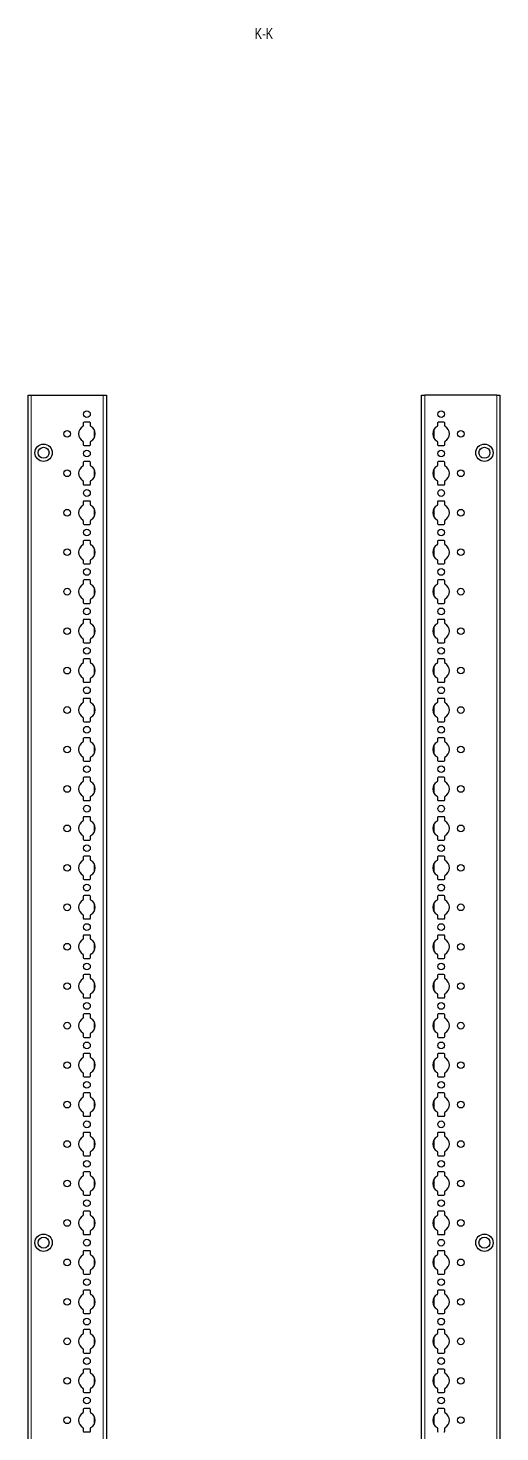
# Model space of a CAD drawing. Header units: millimetres. Extents: x -199 to 4366, y -2047 to 1507.
# Drawn here: x 4067 to 4366, y 190 to 1080 of the extents above; entities that cross this region are included whole.
import ezdxf

# ---------------------------------------------------------------- set-up
doc = ezdxf.new("R2010")
doc.units = ezdxf.units.MM
doc.layers.add('FORMAT', color=7, linetype='Continuous')
doc.styles.add('SLDTEXTSTYLE0', font='TXT', dxfattribs={"width": 0.75})

msp = doc.modelspace()

# ---------------------------------------------------------------- linework, layer by layer
at = {"color": 7, "linetype": 'Continuous', "lineweight": 25}
for p, q in [((4066.69, -851.79), (4066.69, 847.21)), ((4066.69, 847.21), (4068.69, 847.21)), ((4068.69, 847.21), (4114.39, 847.21)), ((4114.39, 847.21), (4116.39, 847.21)), ((4116.39, 847.21), (4116.39, -851.79)), ((4316.39, -851.79), (4316.39, 847.21)), ((4316.39, 847.21), (4318.39, 847.21)), ((4364.09, 847.21), (4318.39, 847.21)), ((4364.09, 847.21), (4366.09, 847.21)), ((4366.09, 847.21), (4366.09, -851.79)), ((4101.74, 829.61), (4101.74, 827.73)), ((4105.84, 830.11), (4102.24, 830.11)), ((4106.34, 827.73), (4106.34, 829.61)), ((4326.44, 829.61), (4326.44, 827.73)), ((4330.54, 830.11), (4326.94, 830.11)), ((4331.04, 827.73), (4331.04, 829.61)), ((4101.74, 817.68), (4101.74, 815.81)), ((4102.24, 815.31), (4105.84, 815.31)), ((4106.34, 815.81), (4106.34, 817.68)), ((4326.44, 817.68), (4326.44, 815.81)), ((4326.94, 815.31), (4330.54, 815.31)), ((4331.04, 815.81), (4331.04, 817.68)), ((4101.74, 804.61), (4101.74, 802.73)), ((4105.84, 805.11), (4102.24, 805.11)), ((4106.34, 802.73), (4106.34, 804.61)), ((4326.44, 804.61), (4326.44, 802.73)), ((4330.54, 805.11), (4326.94, 805.11)), ((4331.04, 802.73), (4331.04, 804.61)), ((4101.74, 792.68), (4101.74, 790.81)), ((4106.34, 790.81), (4106.34, 792.68)), ((4326.44, 792.68), (4326.44, 790.81)), ((4331.04, 790.81), (4331.04, 792.68)), ((4102.24, 790.31), (4105.84, 790.31)), ((4326.94, 790.31), (4330.54, 790.31)), ((4101.74, 779.61), (4101.74, 777.73)), ((4105.84, 780.11), (4102.24, 780.11)), ((4106.34, 777.73), (4106.34, 779.61)), ((4326.44, 779.61), (4326.44, 777.73)), ((4330.54, 780.11), (4326.94, 780.11)), ((4331.04, 777.73), (4331.04, 779.61)), ((4101.74, 767.68), (4101.74, 765.81)), ((4102.24, 765.31), (4105.84, 765.31)), ((4106.34, 765.81), (4106.34, 767.68)), ((4326.44, 767.68), (4326.44, 765.81)), ((4326.94, 765.31), (4330.54, 765.31)), ((4331.04, 765.81), (4331.04, 767.68)), ((4101.74, 754.61), (4101.74, 752.73)), ((4105.84, 755.11), (4102.24, 755.11)), ((4106.34, 752.73), (4106.34, 754.61)), ((4326.44, 754.61), (4326.44, 752.73)), ((4330.54, 755.11), (4326.94, 755.11)), ((4331.04, 752.73), (4331.04, 754.61)), ((4101.74, 742.68), (4101.74, 740.81)), ((4102.24, 740.31), (4105.84, 740.31)), ((4106.34, 740.81), (4106.34, 742.68)), ((4326.44, 742.68), (4326.44, 740.81)), ((4326.94, 740.31), (4330.54, 740.31)), ((4331.04, 740.81), (4331.04, 742.68)), ((4101.74, 729.61), (4101.74, 727.73)), ((4105.84, 730.11), (4102.24, 730.11)), ((4106.34, 727.73), (4106.34, 729.61)), ((4326.44, 729.61), (4326.44, 727.73)), ((4330.54, 730.11), (4326.94, 730.11)), ((4331.04, 727.73), (4331.04, 729.61)), ((4101.74, 717.68), (4101.74, 715.81)), ((4102.24, 715.31), (4105.84, 715.31)), ((4106.34, 715.81), (4106.34, 717.68)), ((4326.44, 717.68), (4326.44, 715.81)), ((4326.94, 715.31), (4330.54, 715.31)), ((4331.04, 715.81), (4331.04, 717.68)), ((4101.74, 704.61), (4101.74, 702.73)), ((4105.84, 705.11), (4102.24, 705.11)), ((4106.34, 702.73), (4106.34, 704.61)), ((4326.44, 704.61), (4326.44, 702.73)), ((4330.54, 705.11), (4326.94, 705.11)), ((4331.04, 702.73), (4331.04, 704.61)), ((4101.74, 692.68), (4101.74, 690.81)), ((4102.24, 690.31), (4105.84, 690.31)), ((4106.34, 690.81), (4106.34, 692.68)), ((4326.44, 692.68), (4326.44, 690.81)), ((4326.94, 690.31), (4330.54, 690.31)), ((4331.04, 690.81), (4331.04, 692.68)), ((4101.74, 679.61), (4101.74, 677.73)), ((4105.84, 680.11), (4102.24, 680.11)), ((4106.34, 677.73), (4106.34, 679.61)), ((4326.44, 679.61), (4326.44, 677.73)), ((4330.54, 680.11), (4326.94, 680.11)), ((4331.04, 677.73), (4331.04, 679.61)), ((4101.74, 667.68), (4101.74, 665.81)), ((4106.34, 665.81), (4106.34, 667.68)), ((4326.44, 667.68), (4326.44, 665.81)), ((4331.04, 665.81), (4331.04, 667.68)), ((4102.24, 665.31), (4105.84, 665.31)), ((4326.94, 665.31), (4330.54, 665.31)), ((4101.74, 654.61), (4101.74, 652.73)), ((4105.84, 655.11), (4102.24, 655.11)), ((4106.34, 652.73), (4106.34, 654.61)), ((4326.44, 654.61), (4326.44, 652.73)), ((4330.54, 655.11), (4326.94, 655.11)), ((4331.04, 652.73), (4331.04, 654.61)), ((4101.74, 642.68), (4101.74, 640.81)), ((4106.34, 640.81), (4106.34, 642.68)), ((4326.44, 642.68), (4326.44, 640.81)), ((4331.04, 640.81), (4331.04, 642.68)), ((4102.24, 640.31), (4105.84, 640.31)), ((4326.94, 640.31), (4330.54, 640.31)), ((4101.74, 629.61), (4101.74, 627.73)), ((4105.84, 630.11), (4102.24, 630.11)), ((4106.34, 627.73), (4106.34, 629.61)), ((4326.44, 629.61), (4326.44, 627.73)), ((4330.54, 630.11), (4326.94, 630.11)), ((4331.04, 627.73), (4331.04, 629.61)), ((4101.74, 617.68), (4101.74, 615.81)), ((4102.24, 615.31), (4105.84, 615.31)), ((4106.34, 615.81), (4106.34, 617.68)), ((4326.44, 617.68), (4326.44, 615.81)), ((4326.94, 615.31), (4330.54, 615.31)), ((4331.04, 615.81), (4331.04, 617.68)), ((4105.84, 605.11), (4102.24, 605.11)), ((4330.54, 605.11), (4326.94, 605.11)), ((4101.74, 604.61), (4101.74, 602.73)), ((4106.34, 602.73), (4106.34, 604.61)), ((4326.44, 604.61), (4326.44, 602.73)), ((4331.04, 602.73), (4331.04, 604.61)), ((4101.74, 592.68), (4101.74, 590.81)), ((4102.24, 590.31), (4105.84, 590.31)), ((4106.34, 590.81), (4106.34, 592.68)), ((4326.44, 592.68), (4326.44, 590.81)), ((4326.94, 590.31), (4330.54, 590.31)), ((4331.04, 590.81), (4331.04, 592.68)), ((4101.74, 579.61), (4101.74, 577.73)), ((4105.84, 580.11), (4102.24, 580.11)), ((4106.34, 577.73), (4106.34, 579.61)), ((4326.44, 579.61), (4326.44, 577.73)), ((4330.54, 580.11), (4326.94, 580.11)), ((4331.04, 577.73), (4331.04, 579.61)), ((4101.74, 567.68), (4101.74, 565.81)), ((4102.24, 565.31), (4105.84, 565.31)), ((4106.34, 565.81), (4106.34, 567.68)), ((4326.44, 567.68), (4326.44, 565.81)), ((4326.94, 565.31), (4330.54, 565.31)), ((4331.04, 565.81), (4331.04, 567.68)), ((4101.74, 554.61), (4101.74, 552.73)), ((4105.84, 555.11), (4102.24, 555.11)), ((4106.34, 552.73), (4106.34, 554.61)), ((4326.44, 554.61), (4326.44, 552.73)), ((4330.54, 555.11), (4326.94, 555.11)), ((4331.04, 552.73), (4331.04, 554.61)), ((4101.74, 542.68), (4101.74, 540.81)), ((4106.34, 540.81), (4106.34, 542.68)), ((4326.44, 542.68), (4326.44, 540.81)), ((4331.04, 540.81), (4331.04, 542.68)), ((4102.24, 540.31), (4105.84, 540.31)), ((4326.94, 540.31), (4330.54, 540.31)), ((4101.74, 529.61), (4101.74, 527.73)), ((4105.84, 530.11), (4102.24, 530.11)), ((4106.34, 527.73), (4106.34, 529.61)), ((4326.44, 529.61), (4326.44, 527.73)), ((4330.54, 530.11), (4326.94, 530.11)), ((4331.04, 527.73), (4331.04, 529.61)), ((4101.74, 517.68), (4101.74, 515.81)), ((4106.34, 515.81), (4106.34, 517.68)), ((4326.44, 517.68), (4326.44, 515.81)), ((4331.04, 515.81), (4331.04, 517.68)), ((4102.24, 515.31), (4105.84, 515.31)), ((4326.94, 515.31), (4330.54, 515.31)), ((4101.74, 504.61), (4101.74, 502.73)), ((4105.84, 505.11), (4102.24, 505.11)), ((4106.34, 502.73), (4106.34, 504.61)), ((4326.44, 504.61), (4326.44, 502.73)), ((4330.54, 505.11), (4326.94, 505.11)), ((4331.04, 502.73), (4331.04, 504.61)), ((4101.74, 492.68), (4101.74, 490.81)), ((4102.24, 490.31), (4105.84, 490.31)), ((4106.34, 490.81), (4106.34, 492.68)), ((4326.44, 492.68), (4326.44, 490.81)), ((4326.94, 490.31), (4330.54, 490.31)), ((4331.04, 490.81), (4331.04, 492.68)), ((4101.74, 479.61), (4101.74, 477.73)), ((4105.84, 480.11), (4102.24, 480.11)), ((4106.34, 477.73), (4106.34, 479.61)), ((4326.44, 479.61), (4326.44, 477.73)), ((4330.54, 480.11), (4326.94, 480.11)), ((4331.04, 477.73), (4331.04, 479.61)), ((4101.74, 467.68), (4101.74, 465.81)), ((4102.24, 465.31), (4105.84, 465.31)), ((4106.34, 465.81), (4106.34, 467.68)), ((4326.44, 467.68), (4326.44, 465.81)), ((4326.94, 465.31), (4330.54, 465.31)), ((4331.04, 465.81), (4331.04, 467.68)), ((4101.74, 454.61), (4101.74, 452.73)), ((4105.84, 455.11), (4102.24, 455.11)), ((4106.34, 452.73), (4106.34, 454.61)), ((4326.44, 454.61), (4326.44, 452.73)), ((4330.54, 455.11), (4326.94, 455.11)), ((4331.04, 452.73), (4331.04, 454.61)), ((4101.74, 442.68), (4101.74, 440.81)), ((4102.24, 440.31), (4105.84, 440.31)), ((4106.34, 440.81), (4106.34, 442.68)), ((4326.44, 442.68), (4326.44, 440.81)), ((4326.94, 440.31), (4330.54, 440.31)), ((4331.04, 440.81), (4331.04, 442.68)), ((4101.74, 429.61), (4101.74, 427.73)), ((4105.84, 430.11), (4102.24, 430.11)), ((4106.34, 427.73), (4106.34, 429.61)), ((4326.44, 429.61), (4326.44, 427.73)), ((4330.54, 430.11), (4326.94, 430.11)), ((4331.04, 427.73), (4331.04, 429.61)), ((4101.74, 417.68), (4101.74, 415.81)), ((4102.24, 415.31), (4105.84, 415.31)), ((4106.34, 415.81), (4106.34, 417.68)), ((4326.44, 417.68), (4326.44, 415.81)), ((4326.94, 415.31), (4330.54, 415.31)), ((4331.04, 415.81), (4331.04, 417.68)), ((4101.74, 404.61), (4101.74, 402.73)), ((4105.84, 405.11), (4102.24, 405.11)), ((4106.34, 402.73), (4106.34, 404.61)), ((4326.44, 404.61), (4326.44, 402.73)), ((4330.54, 405.11), (4326.94, 405.11)), ((4331.04, 402.73), (4331.04, 404.61)), ((4101.74, 392.68), (4101.74, 390.81)), ((4106.34, 390.81), (4106.34, 392.68)), ((4326.44, 392.68), (4326.44, 390.81)), ((4331.04, 390.81), (4331.04, 392.68)), ((4102.24, 390.31), (4105.84, 390.31)), ((4326.94, 390.31), (4330.54, 390.31)), ((4101.74, 379.61), (4101.74, 377.73)), ((4105.84, 380.11), (4102.24, 380.11)), ((4106.34, 377.73), (4106.34, 379.61)), ((4326.44, 379.61), (4326.44, 377.73)), ((4330.54, 380.11), (4326.94, 380.11)), ((4331.04, 377.73), (4331.04, 379.61)), ((4101.74, 367.68), (4101.74, 365.81)), ((4102.24, 365.31), (4105.84, 365.31)), ((4106.34, 365.81), (4106.34, 367.68)), ((4326.44, 367.68), (4326.44, 365.81)), ((4326.94, 365.31), (4330.54, 365.31)), ((4331.04, 365.81), (4331.04, 367.68)), ((4101.74, 354.61), (4101.74, 352.73)), ((4105.84, 355.11), (4102.24, 355.11)), ((4106.34, 352.73), (4106.34, 354.61)), ((4326.44, 354.61), (4326.44, 352.73)), ((4330.54, 355.11), (4326.94, 355.11)), ((4331.04, 352.73), (4331.04, 354.61)), ((4101.74, 342.68), (4101.74, 340.81)), ((4102.24, 340.31), (4105.84, 340.31)), ((4106.34, 340.81), (4106.34, 342.68)), ((4326.44, 342.68), (4326.44, 340.81)), ((4326.94, 340.31), (4330.54, 340.31)), ((4331.04, 340.81), (4331.04, 342.68)), ((4101.74, 329.61), (4101.74, 327.73)), ((4105.84, 330.11), (4102.24, 330.11)), ((4106.34, 327.73), (4106.34, 329.61)), ((4326.44, 329.61), (4326.44, 327.73)), ((4330.54, 330.11), (4326.94, 330.11)), ((4331.04, 327.73), (4331.04, 329.61)), ((4101.74, 317.68), (4101.74, 315.81)), ((4102.24, 315.31), (4105.84, 315.31)), ((4106.34, 315.81), (4106.34, 317.68)), ((4326.44, 317.68), (4326.44, 315.81)), ((4326.94, 315.31), (4330.54, 315.31)), ((4331.04, 315.81), (4331.04, 317.68)), ((4101.74, 304.61), (4101.74, 302.73)), ((4105.84, 305.11), (4102.24, 305.11)), ((4106.34, 302.73), (4106.34, 304.61)), ((4326.44, 304.61), (4326.44, 302.73)), ((4330.54, 305.11), (4326.94, 305.11)), ((4331.04, 302.73), (4331.04, 304.61)), ((4101.74, 292.68), (4101.74, 290.81)), ((4102.24, 290.31), (4105.84, 290.31)), ((4106.34, 290.81), (4106.34, 292.68)), ((4326.44, 292.68), (4326.44, 290.81)), ((4326.94, 290.31), (4330.54, 290.31)), ((4331.04, 290.81), (4331.04, 292.68)), ((4101.74, 279.61), (4101.74, 277.73)), ((4105.84, 280.11), (4102.24, 280.11)), ((4106.34, 277.73), (4106.34, 279.61)), ((4326.44, 279.61), (4326.44, 277.73)), ((4330.54, 280.11), (4326.94, 280.11)), ((4331.04, 277.73), (4331.04, 279.61)), ((4101.74, 267.68), (4101.74, 265.81)), ((4106.34, 265.81), (4106.34, 267.68)), ((4326.44, 267.68), (4326.44, 265.81)), ((4331.04, 265.81), (4331.04, 267.68)), ((4102.24, 265.31), (4105.84, 265.31)), ((4326.94, 265.31), (4330.54, 265.31)), ((4101.74, 254.61), (4101.74, 252.73)), ((4105.84, 255.11), (4102.24, 255.11)), ((4106.34, 252.73), (4106.34, 254.61)), ((4326.44, 254.61), (4326.44, 252.73)), ((4330.54, 255.11), (4326.94, 255.11)), ((4331.04, 252.73), (4331.04, 254.61)), ((4101.74, 242.68), (4101.74, 240.81)), ((4102.24, 240.31), (4105.84, 240.31)), ((4106.34, 240.81), (4106.34, 242.68)), ((4326.44, 242.68), (4326.44, 240.81)), ((4326.94, 240.31), (4330.54, 240.31)), ((4331.04, 240.81), (4331.04, 242.68)), ((4101.74, 229.61), (4101.74, 227.73)), ((4105.84, 230.11), (4102.24, 230.11)), ((4106.34, 227.73), (4106.34, 229.61)), ((4326.44, 229.61), (4326.44, 227.73)), ((4330.54, 230.11), (4326.94, 230.11)), ((4331.04, 227.73), (4331.04, 229.61)), ((4101.74, 217.68), (4101.74, 215.81)), ((4102.24, 215.31), (4105.84, 215.31)), ((4106.34, 215.81), (4106.34, 217.68)), ((4326.44, 217.68), (4326.44, 215.81)), ((4326.94, 215.31), (4330.54, 215.31)), ((4331.04, 215.81), (4331.04, 217.68)), ((4101.74, 204.61), (4101.74, 202.73)), ((4105.84, 205.11), (4102.24, 205.11)), ((4106.34, 202.73), (4106.34, 204.61)), ((4326.44, 204.61), (4326.44, 202.73)), ((4330.54, 205.11), (4326.94, 205.11)), ((4331.04, 202.73), (4331.04, 204.61)), ((4101.74, 192.68), (4101.74, 190.81)), ((4102.24, 190.31), (4105.84, 190.31)), ((4106.34, 190.81), (4106.34, 192.68)), ((4326.44, 192.68), (4326.44, 190.81)), ((4331.04, 190.81), (4331.04, 192.68))]:
    msp.add_line(p, q, dxfattribs=at)
at = {"color": 8, "linetype": 'Continuous', "lineweight": 18}
for p, q in [((4068.69, 847.21), (4068.69, -851.79)), ((4114.39, -851.79), (4114.39, 847.21)), ((4318.39, 847.21), (4318.39, -851.79)), ((4364.09, -851.79), (4364.09, 847.21)), ((4108.54, 820), (4108.54, 825.41)), ((4324.24, 825.41), (4324.24, 820)), ((4108.54, 795), (4108.54, 800.41)), ((4324.24, 800.41), (4324.24, 795)), ((4108.54, 770), (4108.54, 775.41)), ((4324.24, 775.41), (4324.24, 770)), ((4108.54, 745), (4108.54, 750.41)), ((4324.24, 750.41), (4324.24, 745)), ((4108.54, 720), (4108.54, 725.41)), ((4324.24, 725.41), (4324.24, 720)), ((4108.54, 695), (4108.54, 700.41)), ((4324.24, 700.41), (4324.24, 695)), ((4108.54, 670), (4108.54, 675.41)), ((4324.24, 675.41), (4324.24, 670)), ((4108.54, 645), (4108.54, 650.41)), ((4324.24, 650.41), (4324.24, 645)), ((4108.54, 620), (4108.54, 625.41)), ((4324.24, 625.41), (4324.24, 620)), ((4108.54, 595), (4108.54, 600.41)), ((4324.24, 600.41), (4324.24, 595)), ((4108.54, 570), (4108.54, 575.41)), ((4324.24, 575.41), (4324.24, 570)), ((4108.54, 545), (4108.54, 550.41)), ((4324.24, 550.41), (4324.24, 545)), ((4108.54, 520), (4108.54, 525.41)), ((4324.24, 525.41), (4324.24, 520)), ((4108.54, 495), (4108.54, 500.41)), ((4324.24, 500.41), (4324.24, 495)), ((4108.54, 470), (4108.54, 475.41)), ((4324.24, 475.41), (4324.24, 470)), ((4108.54, 445), (4108.54, 450.41)), ((4324.24, 450.41), (4324.24, 445)), ((4108.54, 420), (4108.54, 425.41)), ((4324.24, 425.41), (4324.24, 420)), ((4108.54, 395), (4108.54, 400.41)), ((4324.24, 400.41), (4324.24, 395)), ((4108.54, 370), (4108.54, 375.41)), ((4324.24, 375.41), (4324.24, 370)), ((4108.54, 345), (4108.54, 350.41)), ((4324.24, 350.41), (4324.24, 345)), ((4108.54, 320), (4108.54, 325.41)), ((4324.24, 325.41), (4324.24, 320)), ((4108.54, 295), (4108.54, 300.41)), ((4324.24, 300.41), (4324.24, 295)), ((4108.54, 270), (4108.54, 275.41)), ((4324.24, 275.41), (4324.24, 270)), ((4108.54, 245), (4108.54, 250.41)), ((4324.24, 250.41), (4324.24, 245)), ((4108.54, 220), (4108.54, 225.41)), ((4324.24, 225.41), (4324.24, 220)), ((4108.54, 195), (4108.54, 200.41)), ((4324.24, 200.41), (4324.24, 195))]:
    msp.add_line(p, q, dxfattribs=at)
at = {"color": 7, "linetype": 'Continuous', "lineweight": 25}
for centre, radius in [((4104.04, 835.21), 2.13), ((4328.74, 835.21), 2.13), ((4091.54, 822.71), 2.12), ((4341.24, 822.71), 2.12), ((4076.54, 810.71), 5.5), ((4076.54, 810.71), 3.5), ((4104.04, 810.21), 2.13), ((4328.74, 810.21), 2.13), ((4356.24, 810.71), 5.5), ((4356.24, 810.71), 3.5), ((4091.54, 797.71), 2.13), ((4341.24, 797.71), 2.12), ((4104.04, 785.21), 2.13), ((4328.74, 785.21), 2.13), ((4091.54, 772.71), 2.13), ((4341.24, 772.71), 2.12), ((4104.04, 760.21), 2.13), ((4328.74, 760.21), 2.13), ((4091.54, 747.71), 2.13), ((4341.24, 747.71), 2.12), ((4104.04, 735.21), 2.13), ((4328.74, 735.21), 2.13), ((4091.54, 722.71), 2.13), ((4341.24, 722.71), 2.12), ((4104.04, 710.21), 2.13), ((4328.74, 710.21), 2.13), ((4091.54, 697.71), 2.13), ((4341.24, 697.71), 2.12), ((4104.04, 685.21), 2.13), ((4328.74, 685.21), 2.13), ((4091.54, 672.71), 2.13), ((4341.24, 672.71), 2.12), ((4104.04, 660.21), 2.13), ((4328.74, 660.21), 2.13), ((4091.54, 647.71), 2.13), ((4341.24, 647.71), 2.12), ((4104.04, 635.21), 2.13), ((4328.74, 635.21), 2.13), ((4091.54, 622.71), 2.13), ((4341.24, 622.71), 2.12), ((4104.04, 610.21), 2.13), ((4328.74, 610.21), 2.13), ((4091.54, 597.71), 2.13), ((4341.24, 597.71), 2.12), ((4104.04, 585.21), 2.13), ((4328.74, 585.21), 2.13), ((4091.54, 572.71), 2.13), ((4341.24, 572.71), 2.12), ((4104.04, 560.21), 2.13), ((4328.74, 560.21), 2.13), ((4091.54, 547.71), 2.13), ((4341.24, 547.71), 2.12), ((4104.04, 535.21), 2.13), ((4328.74, 535.21), 2.13), ((4091.54, 522.71), 2.13), ((4341.24, 522.71), 2.12), ((4104.04, 510.21), 2.13), ((4328.74, 510.21), 2.13), ((4091.54, 497.71), 2.13), ((4341.24, 497.71), 2.12), ((4104.04, 485.21), 2.13), ((4328.74, 485.21), 2.13), ((4091.54, 472.71), 2.13), ((4341.24, 472.71), 2.12), ((4104.04, 460.21), 2.13), ((4328.74, 460.21), 2.12), ((4091.54, 447.71), 2.13), ((4341.24, 447.71), 2.12), ((4104.04, 435.21), 2.13), ((4328.74, 435.21), 2.13), ((4091.54, 422.71), 2.13), ((4341.24, 422.71), 2.12), ((4104.04, 410.21), 2.13), ((4328.74, 410.21), 2.13), ((4091.54, 397.71), 2.13), ((4341.24, 397.71), 2.12), ((4104.04, 385.21), 2.13), ((4328.74, 385.21), 2.13), ((4091.54, 372.71), 2.13), ((4341.24, 372.71), 2.12), ((4104.04, 360.21), 2.13), ((4328.74, 360.21), 2.13), ((4091.54, 347.71), 2.13), ((4341.24, 347.71), 2.12), ((4104.04, 335.21), 2.13), ((4328.74, 335.21), 2.12), ((4091.54, 322.71), 2.13), ((4341.24, 322.71), 2.12), ((4076.54, 310.21), 5.5), ((4076.54, 310.21), 3.5), ((4104.04, 310.21), 2.13), ((4328.74, 310.21), 2.12), ((4356.24, 310.21), 5.5), ((4356.24, 310.21), 3.5), ((4091.54, 297.71), 2.13), ((4341.24, 297.71), 2.12), ((4104.04, 285.21), 2.13), ((4328.74, 285.21), 2.12), ((4091.54, 272.71), 2.13), ((4341.24, 272.71), 2.12), ((4104.04, 260.21), 2.13), ((4328.74, 260.21), 2.12), ((4091.54, 247.71), 2.13), ((4341.24, 247.71), 2.12), ((4104.04, 235.21), 2.13), ((4328.74, 235.21), 2.12), ((4091.54, 222.71), 2.13), ((4341.24, 222.71), 2.12), ((4104.04, 210.21), 2.13), ((4328.74, 210.21), 2.12), ((4091.54, 197.71), 2.13), ((4341.24, 197.71), 2.12)]:
    msp.add_circle(centre, radius, dxfattribs=at)
for centre, radius, start, end in [((4104.04, 822.71), 5.25, 119.14074, 240.85926), ((4101.24, 827.73), 0.5, 299.14074, 0), ((4102.24, 829.61), 0.5, 90, 180), ((4105.84, 829.61), 0.5, 0, 90), ((4106.84, 827.73), 0.5, 180, 240.85926), ((4104.04, 822.71), 5.25, 299.14074, 60.85926), ((4328.74, 822.71), 5.25, 119.14074, 240.85926), ((4325.94, 827.73), 0.5, 299.14074, 0), ((4326.94, 829.61), 0.5, 90, 180), ((4330.54, 829.61), 0.5, 0, 90), ((4331.54, 827.73), 0.5, 180, 240.85926), ((4328.74, 822.71), 5.25, 299.14074, 60.85926), ((4101.24, 817.68), 0.5, 0, 60.85926), ((4102.24, 815.81), 0.5, 180, 270), ((4105.84, 815.81), 0.5, 270, 0), ((4106.84, 817.68), 0.5, 119.14074, 180), ((4325.94, 817.68), 0.5, 0, 60.85926), ((4326.94, 815.81), 0.5, 180, 270), ((4330.54, 815.81), 0.5, 270, 0), ((4331.54, 817.68), 0.5, 119.14074, 180), ((4104.04, 797.71), 5.25, 119.14074, 240.85926), ((4101.24, 802.73), 0.5, 299.14074, 0), ((4102.24, 804.61), 0.5, 90, 180), ((4105.84, 804.61), 0.5, 0, 90), ((4106.84, 802.73), 0.5, 180, 240.85926), ((4104.04, 797.71), 5.25, 299.14074, 60.85926), ((4328.74, 797.71), 5.25, 119.14074, 240.85926), ((4325.94, 802.73), 0.5, 299.14074, 0), ((4326.94, 804.61), 0.5, 90, 180), ((4330.54, 804.61), 0.5, 0, 90), ((4331.54, 802.73), 0.5, 180, 240.85926), ((4328.74, 797.71), 5.25, 299.14074, 60.85926), ((4101.24, 792.68), 0.5, 0, 60.85926), ((4106.84, 792.68), 0.5, 119.14074, 180), ((4325.94, 792.68), 0.5, 0, 60.85926), ((4331.54, 792.68), 0.5, 119.14074, 180), ((4102.24, 790.81), 0.5, 180, 270), ((4105.84, 790.81), 0.5, 270, 0), ((4326.94, 790.81), 0.5, 180, 270), ((4330.54, 790.81), 0.5, 270, 0), ((4104.04, 772.71), 5.25, 119.14074, 240.85926), ((4101.24, 777.73), 0.5, 299.14074, 0), ((4102.24, 779.61), 0.5, 90, 180), ((4105.84, 779.61), 0.5, 0, 90), ((4106.84, 777.73), 0.5, 180, 240.85926), ((4104.04, 772.71), 5.25, 299.14074, 60.85926), ((4328.74, 772.71), 5.25, 119.14074, 240.85926), ((4325.94, 777.73), 0.5, 299.14074, 0), ((4326.94, 779.61), 0.5, 90, 180), ((4330.54, 779.61), 0.5, 0, 90), ((4331.54, 777.73), 0.5, 180, 240.85926), ((4328.74, 772.71), 5.25, 299.14074, 60.85926), ((4101.24, 767.68), 0.5, 0, 60.85926), ((4102.24, 765.81), 0.5, 180, 270), ((4105.84, 765.81), 0.5, 270, 0), ((4106.84, 767.68), 0.5, 119.14074, 180), ((4325.94, 767.68), 0.5, 0, 60.85926), ((4326.94, 765.81), 0.5, 180, 270), ((4330.54, 765.81), 0.5, 270, 0), ((4331.54, 767.68), 0.5, 119.14074, 180), ((4104.04, 747.71), 5.25, 119.14074, 240.85926), ((4101.24, 752.73), 0.5, 299.14074, 0), ((4102.24, 754.61), 0.5, 90, 180), ((4105.84, 754.61), 0.5, 0, 90), ((4106.84, 752.73), 0.5, 180, 240.85926), ((4104.04, 747.71), 5.25, 299.14074, 60.85926), ((4328.74, 747.71), 5.25, 119.14074, 240.85926), ((4325.94, 752.73), 0.5, 299.14074, 0), ((4326.94, 754.61), 0.5, 90, 180), ((4330.54, 754.61), 0.5, 0, 90), ((4331.54, 752.73), 0.5, 180, 240.85926), ((4328.74, 747.71), 5.25, 299.14074, 60.85926), ((4101.24, 742.68), 0.5, 0, 60.85926), ((4102.24, 740.81), 0.5, 180, 270), ((4105.84, 740.81), 0.5, 270, 0), ((4106.84, 742.68), 0.5, 119.14074, 180), ((4325.94, 742.68), 0.5, 0, 60.85926), ((4326.94, 740.81), 0.5, 180, 270), ((4330.54, 740.81), 0.5, 270, 0), ((4331.54, 742.68), 0.5, 119.14074, 180), ((4102.24, 729.61), 0.5, 90, 180), ((4105.84, 729.61), 0.5, 0, 90), ((4326.94, 729.61), 0.5, 90, 180), ((4330.54, 729.61), 0.5, 0, 90), ((4104.04, 722.71), 5.25, 119.14074, 240.85926), ((4101.24, 727.73), 0.5, 299.14074, 0), ((4106.84, 727.73), 0.5, 180, 240.85926), ((4104.04, 722.71), 5.25, 299.14074, 60.85926), ((4328.74, 722.71), 5.25, 119.14074, 240.85926), ((4325.94, 727.73), 0.5, 299.14074, 0), ((4331.54, 727.73), 0.5, 180, 240.85926), ((4328.74, 722.71), 5.25, 299.14074, 60.85926), ((4101.24, 717.68), 0.5, 0, 60.85926), ((4102.24, 715.81), 0.5, 180, 270), ((4105.84, 715.81), 0.5, 270, 0), ((4106.84, 717.68), 0.5, 119.14074, 180), ((4325.94, 717.68), 0.5, 0, 60.85926), ((4326.94, 715.81), 0.5, 180, 270), ((4330.54, 715.81), 0.5, 270, 0), ((4331.54, 717.68), 0.5, 119.14074, 180), ((4101.24, 702.73), 0.5, 299.14074, 0), ((4102.24, 704.61), 0.5, 90, 180), ((4105.84, 704.61), 0.5, 0, 90), ((4106.84, 702.73), 0.5, 180, 240.85926), ((4325.94, 702.73), 0.5, 299.14074, 0), ((4326.94, 704.61), 0.5, 90, 180), ((4330.54, 704.61), 0.5, 0, 90), ((4331.54, 702.73), 0.5, 180, 240.85926), ((4104.04, 697.71), 5.25, 119.14074, 240.85926), ((4104.04, 697.71), 5.25, 299.14074, 60.85926), ((4328.74, 697.71), 5.25, 119.14074, 240.85926), ((4328.74, 697.71), 5.25, 299.14074, 60.85926), ((4101.24, 692.68), 0.5, 0, 60.85926), ((4102.24, 690.81), 0.5, 180, 270), ((4105.84, 690.81), 0.5, 270, 0), ((4106.84, 692.68), 0.5, 119.14074, 180), ((4325.94, 692.68), 0.5, 0, 60.85926), ((4326.94, 690.81), 0.5, 180, 270), ((4330.54, 690.81), 0.5, 270, 0), ((4331.54, 692.68), 0.5, 119.14074, 180), ((4104.04, 672.71), 5.25, 119.14074, 240.85926), ((4101.24, 677.73), 0.5, 299.14074, 0), ((4102.24, 679.61), 0.5, 90, 180), ((4105.84, 679.61), 0.5, 0, 90), ((4106.84, 677.73), 0.5, 180, 240.85926), ((4104.04, 672.71), 5.25, 299.14074, 60.85926), ((4328.74, 672.71), 5.25, 119.14074, 240.85926), ((4325.94, 677.73), 0.5, 299.14074, 0), ((4326.94, 679.61), 0.5, 90, 180), ((4330.54, 679.61), 0.5, 0, 90), ((4331.54, 677.73), 0.5, 180, 240.85926), ((4328.74, 672.71), 5.25, 299.14074, 60.85926), ((4101.24, 667.68), 0.5, 0, 60.85926), ((4106.84, 667.68), 0.5, 119.14074, 180), ((4325.94, 667.68), 0.5, 0, 60.85926), ((4331.54, 667.68), 0.5, 119.14074, 180), ((4102.24, 665.81), 0.5, 180, 270), ((4105.84, 665.81), 0.5, 270, 0), ((4326.94, 665.81), 0.5, 180, 270), ((4330.54, 665.81), 0.5, 270, 0), ((4104.04, 647.71), 5.25, 119.14074, 240.85926), ((4101.24, 652.73), 0.5, 299.14074, 0), ((4102.24, 654.61), 0.5, 90, 180), ((4105.84, 654.61), 0.5, 0, 90), ((4106.84, 652.73), 0.5, 180, 240.85926), ((4104.04, 647.71), 5.25, 299.14074, 60.85926), ((4328.74, 647.71), 5.25, 119.14074, 240.85926), ((4325.94, 652.73), 0.5, 299.14074, 0), ((4326.94, 654.61), 0.5, 90, 180), ((4330.54, 654.61), 0.5, 0, 90), ((4331.54, 652.73), 0.5, 180, 240.85926), ((4328.74, 647.71), 5.25, 299.14074, 60.85926), ((4101.24, 642.68), 0.5, 0, 60.85926), ((4102.24, 640.81), 0.5, 180, 270), ((4105.84, 640.81), 0.5, 270, 0), ((4106.84, 642.68), 0.5, 119.14074, 180), ((4325.94, 642.68), 0.5, 0, 60.85926), ((4326.94, 640.81), 0.5, 180, 270), ((4330.54, 640.81), 0.5, 270, 0), ((4331.54, 642.68), 0.5, 119.14074, 180), ((4104.04, 622.71), 5.25, 119.14074, 240.85926), ((4101.24, 627.73), 0.5, 299.14074, 0), ((4102.24, 629.61), 0.5, 90, 180), ((4105.84, 629.61), 0.5, 0, 90), ((4106.84, 627.73), 0.5, 180, 240.85926), ((4104.04, 622.71), 5.25, 299.14074, 60.85926), ((4328.74, 622.71), 5.25, 119.14074, 240.85926), ((4325.94, 627.73), 0.5, 299.14074, 0), ((4326.94, 629.61), 0.5, 90, 180), ((4330.54, 629.61), 0.5, 0, 90), ((4331.54, 627.73), 0.5, 180, 240.85926), ((4328.74, 622.71), 5.25, 299.14074, 60.85926), ((4101.24, 617.68), 0.5, 0, 60.85926), ((4102.24, 615.81), 0.5, 180, 270), ((4105.84, 615.81), 0.5, 270, 0), ((4106.84, 617.68), 0.5, 119.14074, 180), ((4325.94, 617.68), 0.5, 0, 60.85926), ((4326.94, 615.81), 0.5, 180, 270), ((4330.54, 615.81), 0.5, 270, 0), ((4331.54, 617.68), 0.5, 119.14074, 180), ((4102.24, 604.61), 0.5, 90, 180), ((4105.84, 604.61), 0.5, 0, 90), ((4326.94, 604.61), 0.5, 90, 180), ((4330.54, 604.61), 0.5, 0, 90), ((4104.04, 597.71), 5.25, 119.14074, 240.85926), ((4101.24, 602.73), 0.5, 299.14074, 0), ((4106.84, 602.73), 0.5, 180, 240.85926), ((4104.04, 597.71), 5.25, 299.14074, 60.85926), ((4328.74, 597.71), 5.25, 119.14074, 240.85926), ((4325.94, 602.73), 0.5, 299.14074, 0), ((4331.54, 602.73), 0.5, 180, 240.85926), ((4328.74, 597.71), 5.25, 299.14074, 60.85926), ((4101.24, 592.68), 0.5, 0, 60.85926), ((4102.24, 590.81), 0.5, 180, 270), ((4105.84, 590.81), 0.5, 270, 0), ((4106.84, 592.68), 0.5, 119.14074, 180), ((4325.94, 592.68), 0.5, 0, 60.85926), ((4326.94, 590.81), 0.5, 180, 270), ((4330.54, 590.81), 0.5, 270, 0), ((4331.54, 592.68), 0.5, 119.14074, 180), ((4102.24, 579.61), 0.5, 90, 180), ((4105.84, 579.61), 0.5, 0, 90), ((4326.94, 579.61), 0.5, 90, 180), ((4330.54, 579.61), 0.5, 0, 90), ((4104.04, 572.71), 5.25, 119.14074, 240.85926), ((4101.24, 577.73), 0.5, 299.14074, 0), ((4106.84, 577.73), 0.5, 180, 240.85926), ((4104.04, 572.71), 5.25, 299.14074, 60.85926), ((4328.74, 572.71), 5.25, 119.14074, 240.85926), ((4325.94, 577.73), 0.5, 299.14074, 0), ((4331.54, 577.73), 0.5, 180, 240.85926), ((4328.74, 572.71), 5.25, 299.14074, 60.85926), ((4101.24, 567.68), 0.5, 0, 60.85926), ((4102.24, 565.81), 0.5, 180, 270), ((4105.84, 565.81), 0.5, 270, 0), ((4106.84, 567.68), 0.5, 119.14074, 180), ((4325.94, 567.68), 0.5, 0, 60.85926), ((4326.94, 565.81), 0.5, 180, 270), ((4330.54, 565.81), 0.5, 270, 0), ((4331.54, 567.68), 0.5, 119.14074, 180), ((4104.04, 547.71), 5.25, 119.14074, 240.85926), ((4101.24, 552.73), 0.5, 299.14074, 0), ((4102.24, 554.61), 0.5, 90, 180), ((4105.84, 554.61), 0.5, 0, 90), ((4106.84, 552.73), 0.5, 180, 240.85926), ((4104.04, 547.71), 5.25, 299.14074, 60.85926), ((4328.74, 547.71), 5.25, 119.14074, 240.85926), ((4325.94, 552.73), 0.5, 299.14074, 0), ((4326.94, 554.61), 0.5, 90, 180), ((4330.54, 554.61), 0.5, 0, 90), ((4331.54, 552.73), 0.5, 180, 240.85926), ((4328.74, 547.71), 5.25, 299.14074, 60.85926), ((4101.24, 542.68), 0.5, 0, 60.85926), ((4106.84, 542.68), 0.5, 119.14074, 180), ((4325.94, 542.68), 0.5, 0, 60.85926), ((4331.54, 542.68), 0.5, 119.14074, 180), ((4102.24, 540.81), 0.5, 180, 270), ((4105.84, 540.81), 0.5, 270, 0), ((4326.94, 540.81), 0.5, 180, 270), ((4330.54, 540.81), 0.5, 270, 0), ((4104.04, 522.71), 5.25, 119.14074, 240.85926), ((4101.24, 527.73), 0.5, 299.14074, 0), ((4102.24, 529.61), 0.5, 90, 180), ((4105.84, 529.61), 0.5, 0, 90), ((4106.84, 527.73), 0.5, 180, 240.85926), ((4104.04, 522.71), 5.25, 299.14074, 60.85926), ((4328.74, 522.71), 5.25, 119.14074, 240.85926), ((4325.94, 527.73), 0.5, 299.14074, 0), ((4326.94, 529.61), 0.5, 90, 180), ((4330.54, 529.61), 0.5, 0, 90), ((4331.54, 527.73), 0.5, 180, 240.85926), ((4328.74, 522.71), 5.25, 299.14074, 60.85926), ((4101.24, 517.68), 0.5, 0, 60.85926), ((4106.84, 517.68), 0.5, 119.14074, 180), ((4325.94, 517.68), 0.5, 0, 60.85926), ((4331.54, 517.68), 0.5, 119.14074, 180), ((4102.24, 515.81), 0.5, 180, 270), ((4105.84, 515.81), 0.5, 270, 0), ((4326.94, 515.81), 0.5, 180, 270), ((4330.54, 515.81), 0.5, 270, 0), ((4104.04, 497.71), 5.25, 119.14074, 240.85926), ((4101.24, 502.73), 0.5, 299.14074, 0), ((4102.24, 504.61), 0.5, 90, 180), ((4105.84, 504.61), 0.5, 0, 90), ((4106.84, 502.73), 0.5, 180, 240.85926), ((4104.04, 497.71), 5.25, 299.14074, 60.85926), ((4328.74, 497.71), 5.25, 119.14074, 240.85926), ((4325.94, 502.73), 0.5, 299.14074, 0), ((4326.94, 504.61), 0.5, 90, 180), ((4330.54, 504.61), 0.5, 0, 90), ((4331.54, 502.73), 0.5, 180, 240.85926), ((4328.74, 497.71), 5.25, 299.14074, 60.85926), ((4101.24, 492.68), 0.5, 0, 60.85926), ((4102.24, 490.81), 0.5, 180, 270), ((4105.84, 490.81), 0.5, 270, 0), ((4106.84, 492.68), 0.5, 119.14074, 180), ((4325.94, 492.68), 0.5, 0, 60.85926), ((4326.94, 490.81), 0.5, 180, 270), ((4330.54, 490.81), 0.5, 270, 0), ((4331.54, 492.68), 0.5, 119.14074, 180), ((4104.04, 472.71), 5.25, 119.14074, 240.85926), ((4101.24, 477.73), 0.5, 299.14074, 0), ((4102.24, 479.61), 0.5, 90, 180), ((4105.84, 479.61), 0.5, 0, 90), ((4106.84, 477.73), 0.5, 180, 240.85926), ((4104.04, 472.71), 5.25, 299.14074, 60.85926), ((4328.74, 472.71), 5.25, 119.14074, 240.85926), ((4325.94, 477.73), 0.5, 299.14074, 0), ((4326.94, 479.61), 0.5, 90, 180), ((4330.54, 479.61), 0.5, 0, 90), ((4331.54, 477.73), 0.5, 180, 240.85926), ((4328.74, 472.71), 5.25, 299.14074, 60.85926), ((4101.24, 467.68), 0.5, 0, 60.85926), ((4102.24, 465.81), 0.5, 180, 270), ((4105.84, 465.81), 0.5, 270, 0), ((4106.84, 467.68), 0.5, 119.14074, 180), ((4325.94, 467.68), 0.5, 0, 60.85926), ((4326.94, 465.81), 0.5, 180, 270), ((4330.54, 465.81), 0.5, 270, 0), ((4331.54, 467.68), 0.5, 119.14074, 180), ((4102.24, 454.61), 0.5, 90, 180), ((4105.84, 454.61), 0.5, 0, 90), ((4326.94, 454.61), 0.5, 90, 180), ((4330.54, 454.61), 0.5, 0, 90), ((4104.04, 447.71), 5.25, 119.14074, 240.85926), ((4101.24, 452.73), 0.5, 299.14074, 0), ((4106.84, 452.73), 0.5, 180, 240.85926), ((4104.04, 447.71), 5.25, 299.14074, 60.85926), ((4328.74, 447.71), 5.25, 119.14074, 240.85926), ((4325.94, 452.73), 0.5, 299.14074, 0), ((4331.54, 452.73), 0.5, 180, 240.85926), ((4328.74, 447.71), 5.25, 299.14074, 60.85926), ((4101.24, 442.68), 0.5, 0, 60.85926), ((4102.24, 440.81), 0.5, 180, 270), ((4105.84, 440.81), 0.5, 270, 0), ((4106.84, 442.68), 0.5, 119.14074, 180), ((4325.94, 442.68), 0.5, 0, 60.85926), ((4326.94, 440.81), 0.5, 180, 270), ((4330.54, 440.81), 0.5, 270, 0), ((4331.54, 442.68), 0.5, 119.14074, 180), ((4104.04, 422.71), 5.25, 119.14074, 240.85926), ((4101.24, 427.73), 0.5, 299.14074, 0), ((4102.24, 429.61), 0.5, 90, 180), ((4105.84, 429.61), 0.5, 0, 90), ((4106.84, 427.73), 0.5, 180, 240.85926), ((4104.04, 422.71), 5.25, 299.14074, 60.85926), ((4328.74, 422.71), 5.25, 119.14074, 240.85926), ((4325.94, 427.73), 0.5, 299.14074, 0), ((4326.94, 429.61), 0.5, 90, 180), ((4330.54, 429.61), 0.5, 0, 90), ((4331.54, 427.73), 0.5, 180, 240.85926), ((4328.74, 422.71), 5.25, 299.14074, 60.85926), ((4101.24, 417.68), 0.5, 0, 60.85926), ((4106.84, 417.68), 0.5, 119.14074, 180), ((4325.94, 417.68), 0.5, 0, 60.85926), ((4331.54, 417.68), 0.5, 119.14074, 180), ((4102.24, 415.81), 0.5, 180, 270), ((4105.84, 415.81), 0.5, 270, 0), ((4326.94, 415.81), 0.5, 180, 270), ((4330.54, 415.81), 0.5, 270, 0), ((4104.04, 397.71), 5.25, 119.14074, 240.85926), ((4101.24, 402.73), 0.5, 299.14074, 0), ((4102.24, 404.61), 0.5, 90, 180), ((4105.84, 404.61), 0.5, 0, 90), ((4106.84, 402.73), 0.5, 180, 240.85926), ((4104.04, 397.71), 5.25, 299.14074, 60.85926), ((4328.74, 397.71), 5.25, 119.14074, 240.85926), ((4325.94, 402.73), 0.5, 299.14074, 0), ((4326.94, 404.61), 0.5, 90, 180), ((4330.54, 404.61), 0.5, 0, 90), ((4331.54, 402.73), 0.5, 180, 240.85926), ((4328.74, 397.71), 5.25, 299.14074, 60.85926), ((4101.24, 392.68), 0.5, 0, 60.85926), ((4106.84, 392.68), 0.5, 119.14074, 180), ((4325.94, 392.68), 0.5, 0, 60.85926), ((4331.54, 392.68), 0.5, 119.14074, 180), ((4102.24, 390.81), 0.5, 180, 270), ((4105.84, 390.81), 0.5, 270, 0), ((4326.94, 390.81), 0.5, 180, 270), ((4330.54, 390.81), 0.5, 270, 0), ((4104.04, 372.71), 5.25, 119.14074, 240.85926), ((4101.24, 377.73), 0.5, 299.14074, 0), ((4102.24, 379.61), 0.5, 90, 180), ((4105.84, 379.61), 0.5, 0, 90), ((4106.84, 377.73), 0.5, 180, 240.85926), ((4104.04, 372.71), 5.25, 299.14074, 60.85926), ((4328.74, 372.71), 5.25, 119.14074, 240.85926), ((4325.94, 377.73), 0.5, 299.14074, 0), ((4326.94, 379.61), 0.5, 90, 180), ((4330.54, 379.61), 0.5, 0, 90), ((4331.54, 377.73), 0.5, 180, 240.85926), ((4328.74, 372.71), 5.25, 299.14074, 60.85926), ((4101.24, 367.68), 0.5, 0, 60.85926), ((4102.24, 365.81), 0.5, 180, 270), ((4105.84, 365.81), 0.5, 270, 0), ((4106.84, 367.68), 0.5, 119.14074, 180), ((4325.94, 367.68), 0.5, 0, 60.85926), ((4326.94, 365.81), 0.5, 180, 270), ((4330.54, 365.81), 0.5, 270, 0), ((4331.54, 367.68), 0.5, 119.14074, 180), ((4104.04, 347.71), 5.25, 119.14074, 240.85926), ((4101.24, 352.73), 0.5, 299.14074, 0), ((4102.24, 354.61), 0.5, 90, 180), ((4105.84, 354.61), 0.5, 0, 90), ((4106.84, 352.73), 0.5, 180, 240.85926), ((4104.04, 347.71), 5.25, 299.14074, 60.85926), ((4328.74, 347.71), 5.25, 119.14074, 240.85926), ((4325.94, 352.73), 0.5, 299.14074, 0), ((4326.94, 354.61), 0.5, 90, 180), ((4330.54, 354.61), 0.5, 0, 90), ((4331.54, 352.73), 0.5, 180, 240.85926), ((4328.74, 347.71), 5.25, 299.14074, 60.85926), ((4101.24, 342.68), 0.5, 0, 60.85926), ((4102.24, 340.81), 0.5, 180, 270), ((4105.84, 340.81), 0.5, 270, 0), ((4106.84, 342.68), 0.5, 119.14074, 180), ((4325.94, 342.68), 0.5, 0, 60.85926), ((4326.94, 340.81), 0.5, 180, 270), ((4330.54, 340.81), 0.5, 270, 0), ((4331.54, 342.68), 0.5, 119.14074, 180), ((4102.24, 329.61), 0.5, 90, 180), ((4105.84, 329.61), 0.5, 0, 90), ((4326.94, 329.61), 0.5, 90, 180), ((4330.54, 329.61), 0.5, 0, 90), ((4104.04, 322.71), 5.25, 119.14074, 240.85926), ((4101.24, 327.73), 0.5, 299.14074, 0), ((4106.84, 327.73), 0.5, 180, 240.85926), ((4104.04, 322.71), 5.25, 299.14074, 60.85926), ((4328.74, 322.71), 5.25, 119.14074, 240.85926), ((4325.94, 327.73), 0.5, 299.14074, 0), ((4331.54, 327.73), 0.5, 180, 240.85926), ((4328.74, 322.71), 5.25, 299.14074, 60.85926), ((4101.24, 317.68), 0.5, 0, 60.85926), ((4102.24, 315.81), 0.5, 180, 270), ((4105.84, 315.81), 0.5, 270, 0), ((4106.84, 317.68), 0.5, 119.14074, 180), ((4325.94, 317.68), 0.5, 0, 60.85926), ((4326.94, 315.81), 0.5, 180, 270), ((4330.54, 315.81), 0.5, 270, 0), ((4331.54, 317.68), 0.5, 119.14074, 180), ((4101.24, 302.73), 0.5, 299.14074, 0), ((4102.24, 304.61), 0.5, 90, 180), ((4105.84, 304.61), 0.5, 0, 90), ((4106.84, 302.73), 0.5, 180, 240.85926), ((4325.94, 302.73), 0.5, 299.14074, 0), ((4326.94, 304.61), 0.5, 90, 180), ((4330.54, 304.61), 0.5, 0, 90), ((4331.54, 302.73), 0.5, 180, 240.85926), ((4104.04, 297.71), 5.25, 119.14074, 240.85926), ((4104.04, 297.71), 5.25, 299.14074, 60.85926), ((4328.74, 297.71), 5.25, 119.14074, 240.85926), ((4328.74, 297.71), 5.25, 299.14074, 60.85926), ((4101.24, 292.68), 0.5, 0, 60.85926), ((4102.24, 290.81), 0.5, 180, 270), ((4105.84, 290.81), 0.5, 270, 0), ((4106.84, 292.68), 0.5, 119.14074, 180), ((4325.94, 292.68), 0.5, 0, 60.85926), ((4326.94, 290.81), 0.5, 180, 270), ((4330.54, 290.81), 0.5, 270, 0), ((4331.54, 292.68), 0.5, 119.14074, 180), ((4104.04, 272.71), 5.25, 119.14074, 240.85926), ((4101.24, 277.73), 0.5, 299.14074, 0), ((4102.24, 279.61), 0.5, 90, 180), ((4105.84, 279.61), 0.5, 0, 90), ((4106.84, 277.73), 0.5, 180, 240.85926), ((4104.04, 272.71), 5.25, 299.14074, 60.85926), ((4328.74, 272.71), 5.25, 119.14074, 240.85926), ((4325.94, 277.73), 0.5, 299.14074, 0), ((4326.94, 279.61), 0.5, 90, 180), ((4330.54, 279.61), 0.5, 0, 90), ((4331.54, 277.73), 0.5, 180, 240.85926), ((4328.74, 272.71), 5.25, 299.14074, 60.85926), ((4101.24, 267.68), 0.5, 0, 60.85926), ((4106.84, 267.68), 0.5, 119.14074, 180), ((4325.94, 267.68), 0.5, 0, 60.85926), ((4331.54, 267.68), 0.5, 119.14074, 180), ((4102.24, 265.81), 0.5, 180, 270), ((4105.84, 265.81), 0.5, 270, 0), ((4326.94, 265.81), 0.5, 180, 270), ((4330.54, 265.81), 0.5, 270, 0), ((4104.04, 247.71), 5.25, 119.14074, 240.85926), ((4101.24, 252.73), 0.5, 299.14074, 0), ((4102.24, 254.61), 0.5, 90, 180), ((4105.84, 254.61), 0.5, 0, 90), ((4106.84, 252.73), 0.5, 180, 240.85926), ((4104.04, 247.71), 5.25, 299.14074, 60.85926), ((4328.74, 247.71), 5.25, 119.14074, 240.85926), ((4325.94, 252.73), 0.5, 299.14074, 0), ((4326.94, 254.61), 0.5, 90, 180), ((4330.54, 254.61), 0.5, 0, 90), ((4331.54, 252.73), 0.5, 180, 240.85926), ((4328.74, 247.71), 5.25, 299.14074, 60.85926), ((4101.24, 242.68), 0.5, 0, 60.85926), ((4102.24, 240.81), 0.5, 180, 270), ((4105.84, 240.81), 0.5, 270, 0), ((4106.84, 242.68), 0.5, 119.14074, 180), ((4325.94, 242.68), 0.5, 0, 60.85926), ((4326.94, 240.81), 0.5, 180, 270), ((4330.54, 240.81), 0.5, 270, 0), ((4331.54, 242.68), 0.5, 119.14074, 180), ((4104.04, 222.71), 5.25, 119.14074, 240.85926), ((4101.24, 227.73), 0.5, 299.14074, 0), ((4102.24, 229.61), 0.5, 90, 180), ((4105.84, 229.61), 0.5, 0, 90), ((4106.84, 227.73), 0.5, 180, 240.85926), ((4104.04, 222.71), 5.25, 299.14074, 60.85926), ((4328.74, 222.71), 5.25, 119.14074, 240.85926), ((4325.94, 227.73), 0.5, 299.14074, 0), ((4326.94, 229.61), 0.5, 90, 180), ((4330.54, 229.61), 0.5, 0, 90), ((4331.54, 227.73), 0.5, 180, 240.85926), ((4328.74, 222.71), 5.25, 299.14074, 60.85926), ((4101.24, 217.68), 0.5, 0, 60.85926), ((4102.24, 215.81), 0.5, 180, 270), ((4105.84, 215.81), 0.5, 270, 0), ((4106.84, 217.68), 0.5, 119.14074, 180), ((4325.94, 217.68), 0.5, 0, 60.85926), ((4326.94, 215.81), 0.5, 180, 270), ((4330.54, 215.81), 0.5, 270, 0), ((4331.54, 217.68), 0.5, 119.14074, 180), ((4102.24, 204.61), 0.5, 90, 180), ((4105.84, 204.61), 0.5, 0, 90), ((4326.94, 204.61), 0.5, 90, 180), ((4330.54, 204.61), 0.5, 0, 90), ((4104.04, 197.71), 5.25, 119.14074, 240.85926), ((4101.24, 202.73), 0.5, 299.14074, 0), ((4106.84, 202.73), 0.5, 180, 240.85926), ((4104.04, 197.71), 5.25, 299.14074, 60.85926), ((4328.74, 197.71), 5.25, 119.14074, 240.85926), ((4325.94, 202.73), 0.5, 299.14074, 0), ((4331.54, 202.73), 0.5, 180, 240.85926), ((4328.74, 197.71), 5.25, 299.14074, 60.85926), ((4101.24, 192.68), 0.5, 0, 60.85926), ((4102.24, 190.81), 0.5, 180, 270), ((4105.84, 190.81), 0.5, 270, 0), ((4106.84, 192.68), 0.5, 119.14074, 180), ((4325.94, 192.68), 0.5, 0, 60.85926), ((4326.94, 190.81), 0.5, 180, 270), ((4330.54, 190.81), 0.5, 270, 0), ((4331.54, 192.68), 0.5, 119.14074, 180)]:
    msp.add_arc(centre, radius, start, end, dxfattribs=at)

# ---------------------------------------------------------------- texts
at = {"layer": 'FORMAT', "insert": (4216.32, 1079.8), "char_height": 7, "attachment_point": 2, "style": 'SLDTEXTSTYLE0'}
msp.add_mtext('K-K', dxfattribs=at)

doc.saveas('drawing.dxf')
